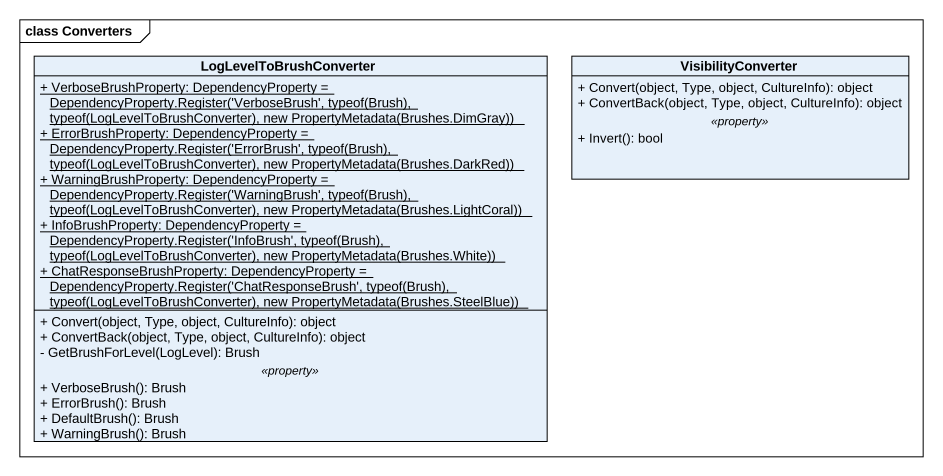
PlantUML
@startuml
mainframe class Converters
hide circle
hide empty members
skinparam classAttributeIconSize 0
class LogLevelToBrushConverter {
  {static} {field} + VerboseBrushProperty: DependencyProperty = DependencyProperty.Register('VerboseBrush', typeof(Brush), typeof(LogLevelToBrushConverter), new PropertyMetadata(Brushes.DimGray))
  {static} {field} + ErrorBrushProperty: DependencyProperty = DependencyProperty.Register('ErrorBrush', typeof(Brush), typeof(LogLevelToBrushConverter), new PropertyMetadata(Brushes.DarkRed))
  {static} {field} + WarningBrushProperty: DependencyProperty = DependencyProperty.Register('WarningBrush', typeof(Brush), typeof(LogLevelToBrushConverter), new PropertyMetadata(Brushes.LightCoral))
  {static} {field} + InfoBrushProperty: DependencyProperty = DependencyProperty.Register('InfoBrush', typeof(Brush), typeof(LogLevelToBrushConverter), new PropertyMetadata(Brushes.White))
  {static} {field} + ChatResponseBrushProperty: DependencyProperty = DependencyProperty.Register('ChatResponseBrush', typeof(Brush), typeof(LogLevelToBrushConverter), new PropertyMetadata(Brushes.SteelBlue))
  --
  + Convert(object, Type, object, CultureInfo): object
  + ConvertBack(object, Type, object, CultureInfo): object
  - GetBrushForLevel(LogLevel): Brush
  .. <<property>> ..
  + VerboseBrush(): Brush
  + ErrorBrush(): Brush
  + DefaultBrush(): Brush
  + WarningBrush(): Brush
}
class VisibilityConverter {
  + Convert(object, Type, object, CultureInfo): object
  + ConvertBack(object, Type, object, CultureInfo): object
  .. <<property>> ..
  + Invert(): bool
}
@enduml
